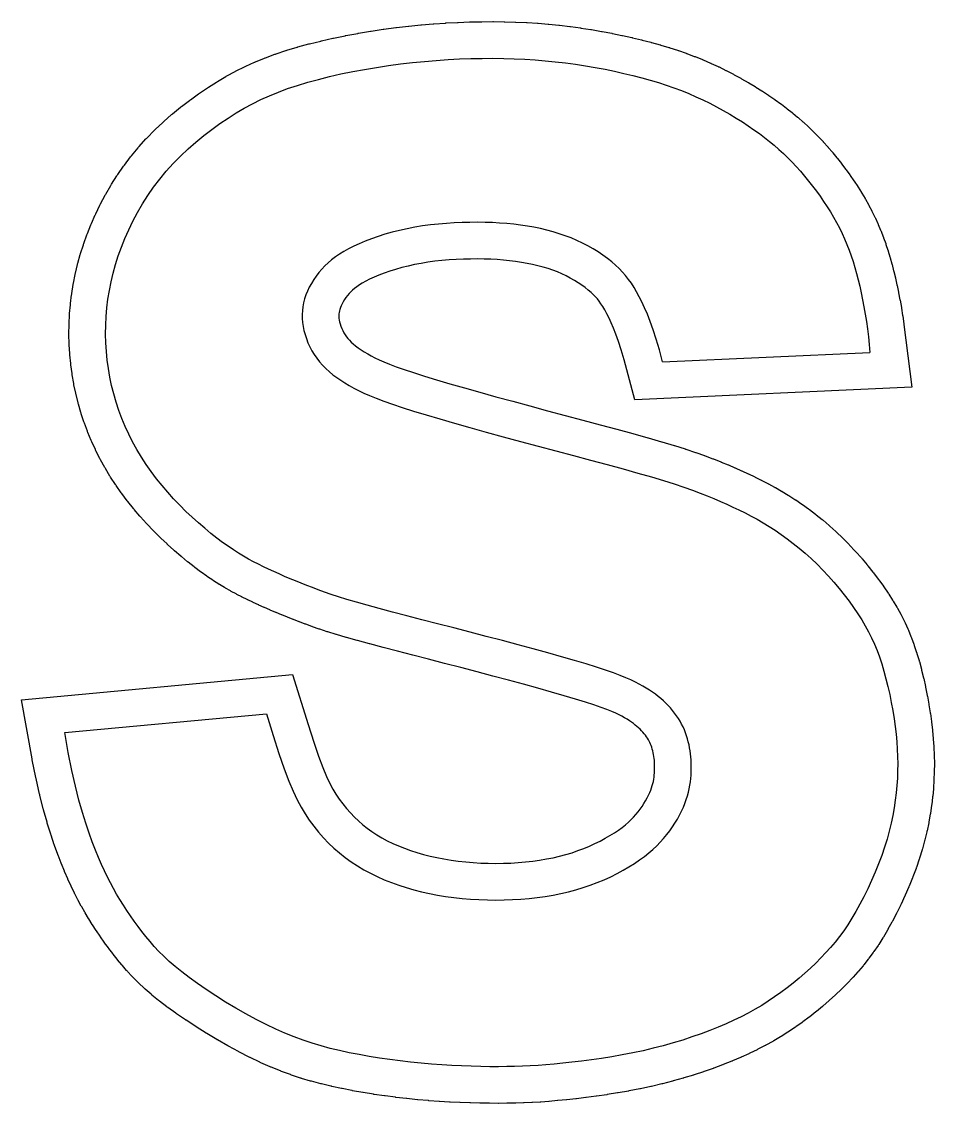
# Model space of a CAD drawing. Header units: inches. Extents: x -82 to 6902, y -1676 to 228.
# Drawn here: x 64.12 to 68.79, y -477.61 to -472.07 of the extents above; entities that cross this region are included whole.
import ezdxf

# ---------------------------------------------------------------- set-up
doc = ezdxf.new("R2010")
doc.units = ezdxf.units.IN
doc.header["$LTSCALE"] = 0.5
doc.header["$MEASUREMENT"] = 0
doc.layers.add('GOLD graphic', color=42, linetype='Continuous')

msp = doc.modelspace()

# ---------------------------------------------------------------- linework, layer by layer
at = {"layer": 'GOLD graphic'}
for p, q in [((67.40025, -473.81387), (68.46062, -473.76545)), ((64.34351, -475.70936), (65.37455, -475.61383))]:
    msp.add_line(p, q, dxfattribs=at)
msp.add_lwpolyline([(64.12327, -475.54146), (65.50879, -475.41308), (65.5876, -475.66825), (65.61664, -475.75803), (65.64172, -475.8308), (65.66341, -475.8887), (65.68228, -475.93404), (65.69898, -475.96953), (65.71455, -475.99854), (65.73044, -476.02473), (65.74751, -476.05021), (65.76552, -476.07471), (65.78432, -476.09808), (65.80393, -476.12034), (65.82435, -476.14153), (65.8456, -476.16168), (65.8677, -476.1808), (65.89068, -476.19893), (65.91463, -476.21614), (65.93961, -476.23248), (65.96566, -476.24798), (65.99278, -476.26264), (66.02096, -476.27645), (66.0502, -476.28942), (66.08049, -476.30155), (66.11181, -476.31282), (66.14413, -476.32324), (66.1774, -476.33279), (66.21156, -476.34145), (66.24656, -476.34922), (66.28233, -476.35609), (66.31881, -476.36206), (66.35593, -476.36712), (66.39363, -476.37127), (66.43181, -476.37451), (66.47032, -476.37683), (66.50901, -476.37822), (66.54772, -476.37869), (66.5863, -476.37822), (66.62459, -476.37683), (66.66244, -476.37452), (66.69968, -476.3713), (66.73619, -476.36719), (66.77189, -476.36218), (66.80676, -476.35629), (66.84077, -476.34951), (66.87389, -476.34186), (66.90611, -476.33333), (66.9374, -476.32394), (66.96779, -476.31368), (66.99742, -476.3025), (67.02633, -476.29046), (67.05436, -476.27767), (67.08133, -476.26428), (67.10702, -476.25045), (67.13125, -476.23635), (67.15381, -476.22219), (67.17449, -476.20816), (67.19319, -476.19442), (67.21008, -476.18097), (67.22537, -476.16774), (67.23929, -476.15464), (67.25205, -476.14158), (67.26388, -476.12841), (67.27499, -476.11498), (67.28553, -476.10117), (67.29554, -476.08699), (67.30491, -476.07265), (67.31355, -476.0583), (67.32143, -476.04409), (67.32847, -476.03017), (67.33466, -476.01673), (67.33994, -476.00395), (67.34431, -475.99198), (67.34789, -475.9807), (67.35083, -475.96979), (67.35326, -475.95907), (67.35523, -475.94839), (67.3568, -475.93765), (67.35801, -475.92671), (67.35891, -475.91545), (67.35952, -475.90389), (67.35986, -475.89242), (67.3599, -475.88146), (67.35967, -475.87102), (67.35917, -475.86097), (67.3584, -475.8512), (67.35735, -475.84158), (67.35601, -475.83198), (67.35436, -475.8223), (67.35241, -475.81262), (67.35018, -475.80311), (67.34768, -475.79386), (67.34493, -475.78493), (67.34195, -475.77636), (67.33874, -475.7682), (67.33533, -475.76047), (67.3317, -475.75315), (67.32773, -475.74595), (67.32326, -475.73862), (67.31824, -475.73113), (67.31269, -475.72353), (67.30662, -475.71586), (67.30005, -475.70817), (67.293, -475.70049), (67.28551, -475.69288), (67.27767, -475.68545), (67.26948, -475.67819), (67.26081, -475.67102), (67.25152, -475.66385), (67.24149, -475.6566), (67.23056, -475.64921), (67.21863, -475.64164), (67.20572, -475.63393), (67.19221, -475.62635), (67.17772, -475.61882), (67.161, -475.61084), (67.14076, -475.602), (67.11593, -475.59205), (67.08562, -475.58082), (67.04905, -475.56817), (67.00549, -475.55399), (66.95443, -475.53818), (66.89643, -475.52091), (66.83243, -475.50242), (66.7633, -475.48294), (66.68985, -475.46266), (66.61289, -475.44178), (66.5332, -475.42049), (66.45154, -475.39896), (66.36867, -475.37737), (66.28546, -475.35586), (66.20321, -475.33467), (66.12282, -475.31395, -0.0003139), (66.12259, -475.3139), (66.04532, -475.29388, -0.0006407), (66.04486, -475.29376), (65.97174, -475.27461, -0.0010557), (65.97097, -475.27441), (65.90306, -475.25632, -0.0016271), (65.90189, -475.25601), (65.84024, -475.23916, -0.0023609), (65.83854, -475.23868), (65.78389, -475.22319, -0.0028733), (65.78182, -475.22259), (65.73359, -475.20832, -0.0032912), (65.73123, -475.2076), (65.68851, -475.19435, -0.0036532), (65.6859, -475.19351), (65.64777, -475.18107, -0.0038725), (65.64502, -475.18015), (65.61058, -475.16831, -0.0038422), (65.60787, -475.16736), (65.57621, -475.15593, -0.0034674), (65.57377, -475.15503), (65.54399, -475.14382, -0.0027144), (65.54209, -475.14309), (65.51328, -475.13187, -0.0018737), (65.51197, -475.13136), (65.48337, -475.11999, -0.0017963), (65.48212, -475.11948), (65.45365, -475.10792, -0.0019439), (65.4523, -475.10737), (65.42402, -475.09562, -0.0021057), (65.42257, -475.09501), (65.39455, -475.0831, -0.0022841), (65.39298, -475.08242), (65.36529, -475.07036, -0.0024817), (65.36359, -475.0696), (65.3363, -475.05738, -0.0027017), (65.33446, -475.05655), (65.30764, -475.04419, -0.002948), (65.30564, -475.04325), (65.27936, -475.03076, -0.0033495), (65.27709, -475.02967), (65.25137, -475.01701, -0.0042334), (65.24853, -475.01559), (65.22316, -475.00258, -0.0051183), (65.21977, -475.00079), (65.19452, -474.98718, -0.0058121), (65.19071, -474.98507), (65.16535, -474.97062, -0.0062743), (65.16129, -474.96824), (65.13556, -474.95273, -0.0064925), (65.13142, -474.95016), (65.10509, -474.93332, -0.0064817), (65.10103, -474.93065), (65.07385, -474.91227, -0.0062777), (65.06998, -474.90958), (65.04171, -474.88941, -0.0059419), (65.03812, -474.88678), (65.0086, -474.86464, -0.0056661), (65.00523, -474.86205), (64.97466, -474.83802, -0.005549), (64.97142, -474.83541), (64.94007, -474.80962, -0.0055602), (64.93688, -474.80693), (64.90503, -474.77952, -0.0056804), (64.90183, -474.77671), (64.86975, -474.74781, -0.0059005), (64.8665, -474.7448), (64.83448, -474.71455, -0.0062182), (64.83113, -474.71131), (64.79944, -474.67984, -0.0066367), (64.79595, -474.67629), (64.76486, -474.64374, -0.0070912), (64.76125, -474.63984), (64.73101, -474.60633, -0.0073364), (64.72739, -474.60219), (64.69812, -474.56777, -0.0075437), (64.69452, -474.56341), (64.66631, -474.52813, -0.0077814), (64.66274, -474.52351), (64.63567, -474.48742, -0.0080498), (64.63213, -474.48253), (64.6063, -474.44566, -0.0083489), (64.60279, -474.44047), (64.57827, -474.40287, -0.0086788), (64.57481, -474.39735), (64.55169, -474.35906, -0.0090391), (64.5483, -474.35319), (64.52667, -474.31425, -0.0093651), (64.52337, -474.30804), (64.50331, -474.26849, -0.0094468), (64.50022, -474.26211), (64.48174, -474.22198, -0.009453), (64.47889, -474.21548), (64.46198, -474.17479, -0.0094455), (64.45938, -474.1682), (64.44405, -474.12696, -0.0094247), (64.44171, -474.12029), (64.42795, -474.07854, -0.0093907), (64.42587, -474.07181), (64.41368, -474.02957, -0.0093443), (64.41187, -474.0228), (64.40126, -473.98009, -0.0092858), (64.39971, -473.9733), (64.39067, -473.93014, -0.009216), (64.38938, -473.92336), (64.38193, -473.87978, -0.009146), (64.3809, -473.873), (64.37502, -473.82907, -0.0090928), (64.37424, -473.8223), (64.36996, -473.77808, -0.0090579), (64.36943, -473.77131), (64.36675, -473.72687, -0.0090413), (64.36647, -473.72009), (64.36539, -473.6755, -0.0090427), (64.36535, -473.66872), (64.36589, -473.62405, -0.0090618), (64.36609, -473.61726), (64.36826, -473.57257, -0.0090983), (64.36871, -473.56576), (64.3725, -473.52113, -0.0091624), (64.37321, -473.51429), (64.37864, -473.46976, -0.0092629), (64.3796, -473.46289), (64.3867, -473.41845, -0.0093332), (64.38794, -473.41156), (64.39673, -473.3672, -0.0093582), (64.39823, -473.36034), (64.40875, -473.31603, -0.0093376), (64.4105, -473.30924), (64.42278, -473.26495, -0.0092727), (64.42476, -473.25828), (64.43884, -473.21398, -0.0091655), (64.44104, -473.20747), (64.45693, -473.16314, -0.0090189), (64.45933, -473.15681), (64.47708, -473.11243, -0.0088954), (64.47966, -473.10628), (64.49929, -473.06184, -0.0090052), (64.50213, -473.05571), (64.52366, -473.01136, -0.0092147), (64.52679, -473.0052), (64.55025, -472.9611, -0.009466), (64.5537, -472.95489), (64.57911, -472.9112, -0.0097555), (64.58291, -472.90495), (64.61028, -472.86183, -0.0100798), (64.61446, -472.85553), (64.64383, -472.81316, -0.0104349), (64.64842, -472.80682), (64.6798, -472.76534, -0.0108165), (64.68483, -472.75898), (64.71825, -472.71857, -0.0109937), (64.72365, -472.71234), (64.75907, -472.67315, -0.0103331), (64.76438, -472.66751), (64.80157, -472.62964, -0.0095724), (64.8067, -472.62462), (64.84535, -472.58816, -0.0089338), (64.85031, -472.58365), (64.89013, -472.54868, -0.0084082), (64.89494, -472.5446), (64.93565, -472.51123, -0.0079892), (64.94034, -472.5075), (64.98163, -472.4758, -0.0076729), (64.98624, -472.47236), (65.02782, -472.44242, -0.007459), (65.03241, -472.43922), (65.07397, -472.41112, -0.0074915), (65.07867, -472.40805), (65.12005, -472.38185, -0.0080934), (65.12523, -472.37869), (65.16668, -472.35429, -0.0086699), (65.17234, -472.35109), (65.21425, -472.32834, -0.0090222), (65.22025, -472.32522), (65.26299, -472.30398, -0.0091245), (65.26917, -472.30105), (65.31312, -472.28117, -0.0089753), (65.31931, -472.27851), (65.36485, -472.25985, -0.0085975), (65.37086, -472.25751), (65.41837, -472.23992, -0.0080327), (65.42405, -472.23792), (65.47392, -472.22127, -0.0073043), (65.47914, -472.21961), (65.5316, -472.20378, -0.0064884), (65.53628, -472.20243), (65.59112, -472.18742, -0.0058239), (65.59535, -472.18632), (65.6522, -472.17217, -0.0053139), (65.65608, -472.17125), (65.71459, -472.158, -0.0049271), (65.7182, -472.15722), (65.77802, -472.14492, -0.0046419), (65.78144, -472.14425), (65.8422, -472.13292, -0.0044436), (65.84549, -472.13234), (65.90684, -472.12202, -0.0043229), (65.91004, -472.12151), (65.97163, -472.11225, -0.0042545), (65.97479, -472.1118), (66.0363, -472.10362, -0.004157), (66.0394, -472.10324), (66.10065, -472.09612, -0.0040631), (66.10368, -472.09579), (66.16456, -472.08973, -0.00399), (66.16754, -472.08945), (66.22791, -472.08441, -0.0039379), (66.23086, -472.08418), (66.29059, -472.08014, -0.0039073), (66.29352, -472.07996), (66.35249, -472.07689, -0.0038991), (66.35541, -472.07676), (66.41348, -472.07464, -0.0039147), (66.41642, -472.07456), (66.47347, -472.07337, -0.003974), (66.47645, -472.07334), (66.53239, -472.07306, -0.0041135), (66.53548, -472.07307), (66.5904, -472.07371, -0.0042509), (66.59359, -472.07377), (66.64761, -472.07532, -0.0043617), (66.65088, -472.07544), (66.70414, -472.07789, -0.0044425), (66.70747, -472.07808), (66.7601, -472.08144, -0.0044904), (66.76345, -472.08168), (66.81557, -472.08596, -0.0045033), (66.81893, -472.08626), (66.87067, -472.09144, -0.0044801), (66.87401, -472.09181), (66.9255, -472.09789, -0.0044077), (66.92878, -472.09831), (66.98009, -472.1053, -0.0042803), (66.98327, -472.10576), (67.03426, -472.11359, -0.0041821), (67.03736, -472.11409), (67.08784, -472.12272, -0.00413), (67.09089, -472.12326), (67.14065, -472.13261, -0.0041246), (67.14369, -472.13321), (67.19255, -472.14322, -0.0041685), (67.1956, -472.14388), (67.24335, -472.1545, -0.0042663), (67.24647, -472.15522), (67.29292, -472.16639, -0.0044255), (67.29614, -472.16719), (67.34109, -472.17884, -0.0046695), (67.34447, -472.17975), (67.38778, -472.19185, -0.0050048), (67.39138, -472.19289), (67.43315, -472.20546, -0.0053286), (67.43697, -472.20666), (67.47736, -472.21976, -0.00561), (67.48135, -472.2211), (67.52052, -472.23478, -0.0058363), (67.52463, -472.23628), (67.56274, -472.2506, -0.0059961), (67.56693, -472.25223), (67.60414, -472.26724, -0.0060802), (67.60835, -472.269), (67.64482, -472.28475, -0.0060824), (67.64898, -472.28661), (67.68487, -472.30315, -0.0059656), (67.68891, -472.30508), (67.72432, -472.32244, -0.0056833), (67.72812, -472.32436), (67.76299, -472.34245, -0.0054191), (67.76658, -472.34436), (67.80078, -472.36306, -0.0052128), (67.80419, -472.36497), (67.8376, -472.38416, -0.0050624), (67.84087, -472.38608), (67.87338, -472.40563, -0.0049683), (67.87655, -472.40758), (67.90802, -472.42737, -0.0049328), (67.91113, -472.42937), (67.94145, -472.44928, -0.0049609), (67.94454, -472.45135), (67.97359, -472.47126, -0.0051133), (67.97673, -472.47346), (68.00443, -472.49329, -0.0055051), (68.00776, -472.49573), (68.03421, -472.51556, -0.0058964), (68.03771, -472.51825), (68.06305, -472.5382, -0.0062057), (68.06667, -472.54113), (68.09105, -472.56132, -0.0064129), (68.09472, -472.56444), (68.11828, -472.58499, -0.0065029), (68.12191, -472.58825), (68.14479, -472.60929, -0.0064678), (68.14832, -472.61262), (68.17068, -472.63426, -0.0063079), (68.17403, -472.6376), (68.196, -472.65997, -0.0060381), (68.19914, -472.66324), (68.22083, -472.68642, -0.0057524), (68.22374, -472.68961), (68.24513, -472.71355, -0.0055243), (68.24785, -472.71667), (68.26888, -472.74128, -0.0053516), (68.27145, -472.74436), (68.29205, -472.76955, -0.0052301), (68.2945, -472.77261), (68.31462, -472.79828, -0.0051572), (68.31697, -472.80135), (68.33654, -472.82741, -0.0051318), (68.33882, -472.83051), (68.35779, -472.85688, -0.0051537), (68.36001, -472.86004), (68.37831, -472.88662, -0.0052618), (68.38051, -472.88989), (68.39809, -472.91661, -0.005548), (68.40034, -472.92011), (68.41717, -472.94698, -0.0058684), (68.41946, -472.95074), (68.43554, -472.97779, -0.0061794), (68.43786, -472.98181), (68.45316, -473.00907, -0.0064778), (68.45549, -473.01334), (68.47, -473.04085, -0.0067601), (68.47231, -473.04536), (68.48602, -473.07314, -0.0070225), (68.48829, -473.0779), (68.50118, -473.10598, -0.0072616), (68.50338, -473.11096), (68.51544, -473.13938, -0.007383), (68.51753, -473.14451), (68.52876, -473.1733, -0.0070876), (68.53062, -473.17827), (68.54108, -473.20752, -0.0066223), (68.54269, -473.21222), (68.55246, -473.24201, -0.0060905), (68.55383, -473.24636), (68.563, -473.27679, -0.0055097), (68.56415, -473.28076), (68.57279, -473.31191, -0.0048978), (68.57374, -473.31546), (68.58194, -473.34743, -0.0042717), (68.58271, -473.35054), (68.59054, -473.38343, -0.0036464), (68.59116, -473.38609), (68.59871, -473.41997, -0.003199), (68.59922, -473.42232), (68.60654, -473.45727, -0.0034179), (68.60705, -473.45978), (68.61408, -473.49575, -0.0037956), (68.6146, -473.49855), (68.62124, -473.53549, -0.0041699), (68.62176, -473.53857), (68.62791, -473.5764, -0.0045448), (68.62843, -473.57977), (68.63399, -473.61844, -0.004923), (68.63448, -473.62209), (68.67425, -473.94339), (67.25775, -474.00807), (67.2032, -473.80225), (67.18865, -473.75226), (67.17487, -473.70926), (67.16185, -473.67246), (67.14953, -473.64094), (67.13781, -473.61372), (67.12648, -473.58968), (67.11534, -473.56782), (67.10458, -473.54808), (67.09451, -473.53094), (67.08505, -473.51617), (67.07595, -473.50328), (67.06686, -473.49165), (67.05731, -473.48065), (67.04675, -473.46967), (67.03462, -473.45824), (67.02062, -473.44617), (67.00488, -473.43369), (66.98763, -473.42109), (66.96905, -473.40858), (66.94936, -473.39636), (66.92873, -473.3846), (66.90738, -473.37347), (66.88544, -473.36309), (66.86283, -473.35347), (66.83934, -473.34451), (66.81492, -473.33619), (66.78956, -473.32853), (66.76327, -473.3215), (66.73606, -473.31513), (66.70793, -473.30939), (66.67893, -473.3043), (66.64912, -473.29985), (66.61855, -473.29605), (66.58721, -473.29292), (66.55508, -473.29045), (66.52214, -473.28864), (66.48837, -473.28751), (66.45375, -473.28704), (66.41829, -473.28724), (66.38216, -473.28812), (66.34564, -473.28971), (66.30899, -473.29204), (66.27243, -473.29515), (66.2362, -473.29907), (66.20053, -473.30381), (66.16565, -473.30939), (66.13176, -473.31582), (66.09875, -473.32315), (66.06655, -473.33134), (66.03532, -473.34029), (66.00529, -473.34985), (65.97673, -473.35988), (65.94987, -473.37023), (65.925, -473.3807), (65.90242, -473.39108), (65.88243, -473.40114), (65.86503, -473.41079), (65.84996, -473.42003), (65.83692, -473.42892), (65.82554, -473.43757), (65.81542, -473.44617), (65.80615, -473.45496), (65.79737, -473.46423), (65.78896, -473.47411), (65.78105, -473.48444), (65.77377, -473.49503), (65.76724, -473.5057), (65.76153, -473.51624), (65.75671, -473.52644), (65.75282, -473.53607), (65.74986, -473.54492), (65.74773, -473.55299), (65.74627, -473.56051), (65.74538, -473.56777), (65.74498, -473.57503), (65.74509, -473.58256), (65.74574, -473.59062), (65.74702, -473.59943), (65.74905, -473.60914), (65.75189, -473.61965), (65.75553, -473.63065), (65.75995, -473.64188), (65.76508, -473.65308), (65.77087, -473.66405), (65.77722, -473.67459), (65.78403, -473.68453), (65.79126, -473.69381), (65.7992, -473.7028), (65.80831, -473.71196), (65.81876, -473.72139), (65.83065, -473.7311), (65.844, -473.74106), (65.85883, -473.75126), (65.87512, -473.76166), (65.89266, -473.77216), (65.91086, -473.78242), (65.92996, -473.79243), (65.95112, -473.80265), (65.9756, -473.8135), (66.00453, -473.82531), (66.03888, -473.8383), (66.0795, -473.85263), (66.12717, -473.86849), (66.18246, -473.886), (66.24483, -473.905), (66.31342, -473.92527), (66.38741, -473.94661), (66.46605, -473.96883), (66.54857, -473.99176), (66.63424, -474.01522), (66.72236, -474.03905), (66.81219, -474.06311), (66.90273, -474.08721), (66.99267, -474.11112), (67.08096, -474.13468, -0.0005471), (67.08135, -474.13478), (67.16646, -474.15769, -0.0009307), (67.16713, -474.15787), (67.24804, -474.17997, -0.0014187), (67.24907, -474.18026), (67.32462, -474.20136, -0.002087), (67.32612, -474.20178), (67.39515, -474.22168, -0.0029319), (67.39726, -474.2223), (67.45893, -474.24087, -0.0034935), (67.46143, -474.24164), (67.51631, -474.259, -0.003933), (67.51911, -474.25991), (67.56807, -474.27625, -0.0043087), (67.57113, -474.2773), (67.61507, -474.29281, -0.0045393), (67.61827, -474.29398), (67.65809, -474.30885, -0.0045261), (67.66125, -474.31007), (67.69783, -474.32449, -0.0041763), (67.70074, -474.32566), (67.73497, -474.33983, -0.0034419), (67.73735, -474.34083), (67.77013, -474.35492, -0.0026771), (67.77197, -474.35573), (67.80405, -474.36993, -0.0030154), (67.80611, -474.37086), (67.83773, -474.38531, -0.0036411), (67.8402, -474.38647), (67.87144, -474.4013, -0.0042307), (67.8743, -474.40269), (67.90525, -474.41804, -0.0047678), (67.90844, -474.41966), (67.93921, -474.43565, -0.0052375), (67.94267, -474.4375), (67.97334, -474.45427, -0.0056277), (67.97702, -474.45634), (68.00769, -474.47401, -0.0059298), (68.01151, -474.47628), (68.04227, -474.49499, -0.0061393), (68.04617, -474.49743), (68.07708, -474.51729, -0.0062964), (68.08102, -474.5199), (68.11203, -474.54094, -0.0064598), (68.11601, -474.54372), (68.14703, -474.56597, -0.0066343), (68.15104, -474.56892), (68.182, -474.5924, -0.0068185), (68.18603, -474.59554), (68.21685, -474.62026, -0.0070113), (68.22091, -474.62361), (68.2515, -474.64958, -0.0072111), (68.25557, -474.65314), (68.28585, -474.6804, -0.0074164), (68.28993, -474.68418), (68.31981, -474.71273, -0.0074872), (68.32381, -474.71667), (68.35321, -474.74649, -0.0070691), (68.35688, -474.75031), (68.38564, -474.78119, -0.0066538), (68.389, -474.78488), (68.41697, -474.81655, -0.0063725), (68.42008, -474.82018), (68.4471, -474.85238, -0.0062165), (68.45005, -474.85599), (68.47595, -474.88848, -0.0061847), (68.4788, -474.89214), (68.50343, -474.92465, -0.0062843), (68.50623, -474.92845), (68.52942, -474.96072, -0.0065322), (68.53223, -474.96473), (68.55383, -474.99651, -0.0070319), (68.55674, -475.00091), (68.57664, -475.03204, -0.0079031), (68.57975, -475.03708), (68.59805, -475.06779, -0.0086989), (68.60129, -475.07345), (68.61812, -475.10408, -0.009251), (68.62135, -475.11022), (68.63687, -475.14111, -0.0095006), (68.63995, -475.14754), (68.6543, -475.17903, -0.0094227), (68.65711, -475.18552), (68.67043, -475.21796, -0.0090315), (68.67289, -475.22427), (68.68534, -475.25798, -0.0083769), (68.68742, -475.26391), (68.69914, -475.29925, -0.0075134), (68.70083, -475.30463), (68.71193, -475.3418, -0.0066119), (68.71329, -475.34657), (68.72375, -475.38533, -0.0059314), (68.72486, -475.38964), (68.73464, -475.42961, -0.0054539), (68.73557, -475.43359), (68.74461, -475.47438, -0.0051404), (68.74541, -475.47815), (68.75367, -475.5194, -0.004968), (68.75436, -475.52306), (68.76178, -475.56437, -0.004927), (68.7624, -475.56802), (68.76894, -475.60903, -0.0050188), (68.76949, -475.61275), (68.77509, -475.65308, -0.0052785), (68.77559, -475.65701), (68.78021, -475.69637, -0.0057069), (68.78066, -475.70063), (68.78429, -475.73912, -0.006114), (68.78467, -475.74369), (68.7873, -475.7815, -0.0064472), (68.78758, -475.78633), (68.78921, -475.82364, -0.0066891), (68.78936, -475.82865), (68.78999, -475.86566, -0.0068264), (68.79001, -475.87077), (68.78963, -475.90765, -0.0068514), (68.78951, -475.91279), (68.78811, -475.94973, -0.0067628), (68.78785, -475.9548), (68.78544, -475.99199, -0.0066665), (68.78505, -475.99697), (68.7816, -476.03458, -0.0068905), (68.78106, -476.03972), (68.77651, -476.0778, -0.0071618), (68.77579, -476.08313), (68.77005, -476.12173, -0.0073807), (68.76916, -476.12719), (68.76215, -476.16635, -0.0075463), (68.76107, -476.17191), (68.7527, -476.21166, -0.0076586), (68.75144, -476.21726), (68.74164, -476.25766, -0.007719), (68.74019, -476.26326), (68.72887, -476.30433, -0.0077296), (68.72724, -476.3099), (68.71433, -476.35168, -0.0075685), (68.71257, -476.35708), (68.69802, -476.39955, -0.0069772), (68.69626, -476.40448), (68.68023, -476.44732, -0.0064682), (68.67848, -476.45184), (68.66118, -476.49466, -0.0061472), (68.6594, -476.49892), (68.64104, -476.54135, -0.0059943), (68.63921, -476.54545), (68.61999, -476.58709, -0.0060045), (68.61805, -476.59116), (68.59818, -476.63163, -0.006187), (68.59609, -476.63577), (68.57577, -476.67469, -0.0065684), (68.57343, -476.67902), (68.55287, -476.716, -0.0071615), (68.5502, -476.72066), (68.52954, -476.75542, -0.0077431), (68.5265, -476.76037), (68.50566, -476.79309, -0.0081694), (68.50229, -476.7982), (68.48111, -476.82917, -0.0084068), (68.47747, -476.83432), (68.4558, -476.86382, -0.0084184), (68.45198, -476.86884), (68.42968, -476.89717, -0.0081866), (68.42581, -476.90193), (68.40272, -476.92935, -0.0077171), (68.39892, -476.93372), (68.37489, -476.96054, -0.0070395), (68.37131, -476.96442), (68.34619, -476.99092, -0.0063218), (68.34289, -476.99432), (68.31656, -477.02071, -0.0060421), (68.31333, -477.02388), (68.28586, -477.05011, -0.0059475), (68.2826, -477.05316), (68.2541, -477.07912, -0.0059211), (68.25078, -477.08207), (68.22133, -477.10764, -0.0059585), (68.21792, -477.11053), (68.18764, -477.13559, -0.0060578), (68.1841, -477.13844), (68.15308, -477.16287, -0.0062188), (68.14938, -477.16571), (68.11772, -477.18939, -0.0064433), (68.11381, -477.19224), (68.08161, -477.21505, -0.0067206), (68.07745, -477.21791), (68.04477, -477.23977, -0.0069404), (68.0404, -477.24261), (68.00709, -477.26357, -0.0070397), (68.00258, -477.26632), (67.96847, -477.28647, -0.0070202), (67.9639, -477.28908), (67.9288, -477.30851, -0.0068867), (67.92425, -477.31095), (67.88798, -477.32974, -0.0066502), (67.88352, -477.33197), (67.8459, -477.3502, -0.0063269), (67.8416, -477.35222), (67.80245, -477.36999, -0.0059354), (67.79837, -477.37178), (67.7575, -477.38917, -0.0055416), (67.75366, -477.39076), (67.71094, -477.40783, -0.0053376), (67.70721, -477.40927), (67.66273, -477.42595, -0.0052374), (67.65904, -477.42729), (67.61293, -477.44349, -0.0051916), (67.60925, -477.44474), (67.56165, -477.46036, -0.0051937), (67.55794, -477.46153), (67.50899, -477.47648, -0.0052389), (67.50522, -477.47758), (67.45506, -477.49175, -0.0053242), (67.45121, -477.4928), (67.39997, -477.5061, -0.0054478), (67.396, -477.50709), (67.34383, -477.51943, -0.0054584), (67.33983, -477.52033), (67.2869, -477.53163, -0.0049402), (67.28327, -477.53237), (67.22996, -477.54266, -0.0043805), (67.22672, -477.54325), (67.17346, -477.55257, -0.0039122), (67.17057, -477.55305), (67.11779, -477.56143, -0.0035179), (67.11518, -477.56183), (67.0633, -477.56932, -0.0031843), (67.06093, -477.56964), (67.01038, -477.57629, -0.0029016), (67.00822, -477.57656), (66.95943, -477.5824, -0.0026622), (66.95745, -477.58262), (66.91084, -477.58769, -0.0025623), (66.90893, -477.58789), (66.86477, -477.59224, -0.0028725), (66.86262, -477.59244), (66.82048, -477.5961, -0.0032248), (66.81807, -477.5963), (66.77736, -477.59931, -0.0034722), (66.77476, -477.59948), (66.7349, -477.60187, -0.0035798), (66.73222, -477.60201), (66.69261, -477.60382, -0.0035298), (66.68996, -477.60392), (66.65002, -477.60518, -0.0033267), (66.64753, -477.60524), (66.60666, -477.60598, -0.0029967), (66.60441, -477.60601), (66.56204, -477.60627, -0.0026577), (66.56005, -477.60627), (66.51571, -477.60607, -0.0026082), (66.51375, -477.60605), (66.46753, -477.60536, -0.0026639), (66.46553, -477.60532), (66.41764, -477.6041, -0.0027482), (66.41558, -477.60403), (66.36624, -477.60223, -0.0028597), (66.3641, -477.60214), (66.31352, -477.59971, -0.0029979), (66.31128, -477.59959), (66.25969, -477.59649, -0.0031637), (66.25732, -477.59633), (66.20494, -477.59252, -0.0033586), (66.20243, -477.59232), (66.14946, -477.58775, -0.0035454), (66.14681, -477.5875), (66.09348, -477.58214, -0.0036108), (66.09078, -477.58185), (66.03733, -477.57569, -0.0036816), (66.03459, -477.57535), (65.98124, -477.56841, -0.0037997), (65.97841, -477.56802), (65.92541, -477.5603, -0.0039683), (65.92247, -477.55985), (65.87005, -477.55136, -0.004193), (65.86695, -477.55083), (65.81536, -477.54159, -0.0044816), (65.81205, -477.54097), (65.76152, -477.53098, -0.0048455), (65.75796, -477.53024), (65.70872, -477.51951, -0.0053785), (65.70479, -477.51861), (65.65697, -477.5071, -0.0062462), (65.65243, -477.50595), (65.60572, -477.49347, -0.0070584), (65.60062, -477.49203), (65.55459, -477.47833, -0.0076645), (65.5491, -477.4766), (65.50332, -477.46143, -0.0080219), (65.49764, -477.45945), (65.45166, -477.44256, -0.0081146), (65.44599, -477.44037), (65.3994, -477.42152, -0.0079555), (65.39391, -477.41919), (65.34628, -477.39813, -0.007582), (65.34112, -477.39576), (65.29202, -477.37224, -0.0069507), (65.28735, -477.36993), (65.23656, -477.34384, -0.0060367), (65.23256, -477.34172), (65.18066, -477.31346, -0.0053722), (65.17714, -477.3115), (65.12492, -477.28159, -0.004991), (65.12169, -477.2797), (65.06993, -477.24867, -0.0048469), (65.06683, -477.24677), (65.01633, -477.21515, -0.0049313), (65.01321, -477.21315), (64.96476, -477.18146, -0.0052731), (64.96147, -477.17926), (64.91585, -477.14803, -0.0059514), (64.91219, -477.14547), (64.87019, -477.11522, -0.0069902), (64.86598, -477.1121), (64.82817, -477.08324, -0.0078547), (64.82355, -477.07959), (64.78966, -477.05199, -0.0085058), (64.78478, -477.04788), (64.7543, -477.02128, -0.0089342), (64.74933, -477.01678), (64.72175, -476.99093, -0.009027), (64.7169, -476.98621), (64.69174, -476.96085, -0.0086872), (64.68723, -476.95615), (64.66398, -476.93103, -0.0078647), (64.66004, -476.92664), (64.63821, -476.9015, -0.006581), (64.63502, -476.89773), (64.61409, -476.87232, -0.0052148), (64.61163, -476.86927), (64.59121, -476.84339, -0.0048191), (64.58899, -476.84053), (64.569, -476.81417, -0.0047137), (64.56689, -476.81133), (64.54736, -476.78454, -0.0046301), (64.54534, -476.78172), (64.5263, -476.75456, -0.0045677), (64.52436, -476.75174), (64.50584, -476.72426, -0.0045261), (64.50397, -476.72143), (64.48599, -476.69369, -0.0045051), (64.48418, -476.69083), (64.46676, -476.66288, -0.004505), (64.465, -476.65999), (64.44818, -476.63188, -0.0046497), (64.44642, -476.62887), (64.4302, -476.60056, -0.0052206), (64.42829, -476.59714), (64.41253, -476.56828, -0.0056925), (64.41053, -476.56451), (64.39511, -476.53465, -0.0059039), (64.39313, -476.53069), (64.37789, -476.4994, -0.0058644), (64.37601, -476.49542), (64.3608, -476.46225, -0.0056136), (64.35909, -476.4584), (64.34378, -476.4229, -0.0052081), (64.34227, -476.4193), (64.3267, -476.38104, -0.0047077), (64.3254, -476.37775), (64.30943, -476.33628, -0.0045513), (64.30824, -476.33309), (64.29176, -476.28785, -0.0056526), (64.29035, -476.28385), (64.2734, -476.23383, -0.0065059), (64.27189, -476.22919), (64.25454, -476.17324, -0.0068108), (64.25309, -476.16834), (64.23542, -476.10534, -0.0067243), (64.23412, -476.10046), (64.2162, -476.02926, -0.0063912), (64.21509, -476.0246), (64.19699, -475.94407, -0.0059245), (64.19607, -475.93972), (64.17787, -475.84872, -0.0054033), (64.17712, -475.84474), (64.12327, -475.54146)], format="xyb", dxfattribs=at)
for points in [[(65.37455, -475.61383), (65.40882, -475.72478), (65.43879, -475.81744), (65.46526, -475.89424), (65.48901, -475.95762), (65.51081, -476.01002), (65.53144, -476.05385), (65.55168, -476.09157), (65.57232, -476.12559), (65.59401, -476.15795), (65.61686, -476.18905), (65.64086, -476.21888), (65.66601, -476.24743), (65.69229, -476.2747), (65.7197, -476.30068), (65.74822, -476.32536), (65.77784, -476.34874), (65.80855, -476.37081), (65.84032, -476.39159), (65.87312, -476.4111), (65.90691, -476.42936), (65.94165, -476.44639), (65.97732, -476.46221), (66.01387, -476.47685), (66.05128, -476.49031), (66.0895, -476.50263), (66.12849, -476.51382), (66.16819, -476.52388), (66.20855, -476.53284), (66.24951, -476.54071), (66.29101, -476.5475), (66.33301, -476.55322), (66.37544, -476.5579), (66.41824, -476.56153), (66.46131, -476.56412), (66.50451, -476.56568), (66.54772, -476.5662), (66.59083, -476.56568), (66.6337, -476.56412), (66.67622, -476.56153), (66.71826, -476.5579), (66.75971, -476.55322), (66.80054, -476.5475), (66.84071, -476.54071), (66.88021, -476.53284), (66.919, -476.52387), (66.95706, -476.5138), (66.99436, -476.50261), (67.03088, -476.49027), (67.06657, -476.47681), (67.10133, -476.46234), (67.13501, -476.44697), (67.16748, -476.43084), (67.19861, -476.41408), (67.22827, -476.39683), (67.25633, -476.37921), (67.28265, -476.36136), (67.30714, -476.34337), (67.32989, -476.32525), (67.35102, -476.30696), (67.37065, -476.28849), (67.38891, -476.26981), (67.40592, -476.25087), (67.4218, -476.23167), (67.43669, -476.21217), (67.45068, -476.19235), (67.46376, -476.17231), (67.47592, -476.15213), (67.48712, -476.13191), (67.49734, -476.11174), (67.50654, -476.09173), (67.51471, -476.07196), (67.52181, -476.05253), (67.52784, -476.03352), (67.53286, -476.01493), (67.53697, -475.99675), (67.54025, -475.97897), (67.54279, -475.96157), (67.54469, -475.94454), (67.54602, -475.92787), (67.54688, -475.91153), (67.54734, -475.89552), (67.54741, -475.87978), (67.54707, -475.86426), (67.5463, -475.8489), (67.54509, -475.83365), (67.54344, -475.81846), (67.54132, -475.80327), (67.53872, -475.78802), (67.53563, -475.77268), (67.53201, -475.75728), (67.52786, -475.74186), (67.52312, -475.72648), (67.51779, -475.71118), (67.51183, -475.69601), (67.50521, -475.68102), (67.49791, -475.66625), (67.48991, -475.65175), (67.48123, -475.63754), (67.47191, -475.62363), (67.46198, -475.61003), (67.45148, -475.59676), (67.44043, -475.58383), (67.42889, -475.57125), (67.41687, -475.55905), (67.40439, -475.54722), (67.39142, -475.53573), (67.37789, -475.52454), (67.36374, -475.5136), (67.3489, -475.50289), (67.33332, -475.49236), (67.31693, -475.48196), (67.29968, -475.47166), (67.28138, -475.46138), (67.26137, -475.45098), (67.23889, -475.44025), (67.21316, -475.42902), (67.1834, -475.4171), (67.14885, -475.40429), (67.10872, -475.39041), (67.06225, -475.37528), (67.00891, -475.35877), (66.94921, -475.34099), (66.88388, -475.32212), (66.81368, -475.30233), (66.73935, -475.28181), (66.66164, -475.26073), (66.5813, -475.23926), (66.49908, -475.21759), (66.41577, -475.19588), (66.33239, -475.17433), (66.24998, -475.1531), (66.16962, -475.13239), (66.09235, -475.11237), (66.01923, -475.09323), (65.95132, -475.07514), (65.88968, -475.05829), (65.83503, -475.0428), (65.7868, -475.02853), (65.74408, -475.01527), (65.70595, -475.00282), (65.67152, -474.99099), (65.63987, -474.97957), (65.61009, -474.96835), (65.58127, -474.95714), (65.55267, -474.94576), (65.5242, -474.9342), (65.49592, -474.92246), (65.46791, -474.91055), (65.44022, -474.89848), (65.41293, -474.88626), (65.38612, -474.8739), (65.35983, -474.86141), (65.33411, -474.84876), (65.30874, -474.83575), (65.2835, -474.82214), (65.25814, -474.80769), (65.23241, -474.79217), (65.20608, -474.77534), (65.17889, -474.75696), (65.15062, -474.73678), (65.12111, -474.71464), (65.09054, -474.69061), (65.05919, -474.66482), (65.02734, -474.63741), (64.99526, -474.60851), (64.96324, -474.57826), (64.93155, -474.54679), (64.90046, -474.51424), (64.87023, -474.48072), (64.84096, -474.44631), (64.81275, -474.41103), (64.78569, -474.37494), (64.75985, -474.33806), (64.73533, -474.30046), (64.71222, -474.26216), (64.69059, -474.22322), (64.67052, -474.18366), (64.65203, -474.14353), (64.63512, -474.10283), (64.61978, -474.0616), (64.60602, -474.01985), (64.59384, -473.9776), (64.58323, -473.93489), (64.5742, -473.89174), (64.56674, -473.84816), (64.56087, -473.80423), (64.55659, -473.76001), (64.55391, -473.71558), (64.55284, -473.67099), (64.55338, -473.62631), (64.55554, -473.58163), (64.55933, -473.53699), (64.56476, -473.49246), (64.57186, -473.44803), (64.58065, -473.40367), (64.59118, -473.35935), (64.60346, -473.31505), (64.61753, -473.27075), (64.63343, -473.22642), (64.65118, -473.18203), (64.6708, -473.1376), (64.69233, -473.09325), (64.71579, -473.04914), (64.7412, -473.00545), (64.76857, -472.96233), (64.79794, -472.91995), (64.82932, -472.87848), (64.86274, -472.83807), (64.89816, -472.79888), (64.93535, -472.76101), (64.97401, -472.72455), (65.01383, -472.68959), (65.05454, -472.65621), (65.09582, -472.62451), (65.1374, -472.59456), (65.17897, -472.56647), (65.22034, -472.54028), (65.26179, -472.51588), (65.3037, -472.49313), (65.34644, -472.47189), (65.39039, -472.45201), (65.43593, -472.43335), (65.48345, -472.41577), (65.53331, -472.39911), (65.58578, -472.38328), (65.64062, -472.36827), (65.69747, -472.35412), (65.75599, -472.34088), (65.81581, -472.32857), (65.87657, -472.31724), (65.93793, -472.30693), (65.99952, -472.29767), (66.06103, -472.28948), (66.12228, -472.28237), (66.18316, -472.2763), (66.24353, -472.27125), (66.30327, -472.26721), (66.36224, -472.26414), (66.42031, -472.26202), (66.47736, -472.26083), (66.53331, -472.26056), (66.58823, -472.2612), (66.64226, -472.26274), (66.69552, -472.2652), (66.74814, -472.26856), (66.80026, -472.27283), (66.852, -472.27801), (66.90348, -472.2841), (66.9548, -472.29108), (67.00579, -472.29892), (67.05627, -472.30754), (67.10603, -472.31689), (67.15489, -472.3269), (67.20264, -472.33753), (67.24909, -472.34869), (67.29404, -472.36034), (67.33735, -472.37244), (67.37912, -472.38501), (67.41951, -472.39811), (67.45868, -472.41179), (67.49679, -472.42611), (67.534, -472.44112), (67.57047, -472.45688), (67.60635, -472.47342), (67.64176, -472.49079), (67.67663, -472.50888), (67.71083, -472.52758), (67.74424, -472.54676), (67.77674, -472.56631), (67.80822, -472.5861), (67.83854, -472.60601), (67.86758, -472.62592), (67.89528, -472.64575), (67.92173, -472.66558), (67.94707, -472.68553), (67.97145, -472.70572), (67.99501, -472.72627), (68.01789, -472.74732), (68.04025, -472.76896), (68.06221, -472.79134), (68.08391, -472.81452), (68.10529, -472.83846), (68.12632, -472.86307), (68.14692, -472.88826), (68.16704, -472.91393), (68.18661, -472.93999), (68.20557, -472.96636), (68.22387, -472.99294), (68.24144, -473.01966), (68.25828, -473.04653), (68.27436, -473.07358), (68.28966, -473.10085), (68.30418, -473.12836), (68.31789, -473.15614), (68.33078, -473.18422), (68.34284, -473.21263), (68.35407, -473.24142), (68.36453, -473.27067), (68.37431, -473.30046), (68.38347, -473.33088), (68.39212, -473.36204), (68.40032, -473.39401), (68.40815, -473.42689), (68.41571, -473.46078), (68.42303, -473.49572), (68.43006, -473.5317), (68.43669, -473.56863), (68.44284, -473.60647), (68.4484, -473.64513), (68.45328, -473.68456), (68.45738, -473.72469), (68.46062, -473.76545)], [(67.40025, -473.81387), (67.38386, -473.75203), (67.36798, -473.69745), (67.35257, -473.64936), (67.33759, -473.60703), (67.323, -473.56972), (67.30877, -473.53666), (67.29485, -473.50713), (67.28121, -473.48036), (67.26777, -473.45571), (67.25434, -473.43283), (67.24065, -473.41148), (67.22649, -473.39141), (67.2116, -473.37237), (67.19576, -473.35412), (67.17871, -473.3364), (67.16022, -473.31896), (67.14012, -473.30162), (67.11845, -473.28445), (67.09533, -473.26757), (67.0709, -473.25111), (67.04525, -473.2352), (67.01852, -473.21996), (66.99083, -473.20553), (66.96228, -473.19202), (66.93298, -473.17955), (66.90298, -473.1681), (66.87228, -473.15765), (66.8409, -473.14817), (66.80887, -473.13961), (66.77619, -473.13195), (66.7429, -473.12516), (66.709, -473.11921), (66.67452, -473.11406), (66.63943, -473.1097), (66.60373, -473.10613), (66.5674, -473.10334), (66.53042, -473.10132), (66.49279, -473.10005), (66.45448, -473.09953), (66.41548, -473.09976), (66.3758, -473.10072), (66.33561, -473.10247), (66.29509, -473.10505), (66.25441, -473.10851), (66.21378, -473.1129), (66.17336, -473.11827), (66.13335, -473.12467), (66.09394, -473.13215), (66.0553, -473.14073), (66.01761, -473.15032), (65.98104, -473.1608), (65.94577, -473.17203), (65.91196, -473.1839), (65.87979, -473.19629), (65.84944, -473.20907), (65.82106, -473.22212), (65.79479, -473.23535), (65.77051, -473.2488), (65.74807, -473.26257), (65.7273, -473.27673), (65.70805, -473.29136), (65.69016, -473.30655), (65.67346, -473.32238), (65.6578, -473.33893), (65.64305, -473.35626), (65.62925, -473.37428), (65.61646, -473.39289), (65.60475, -473.41199), (65.5942, -473.43148), (65.58486, -473.45124), (65.57682, -473.47118), (65.57012, -473.49118), (65.56484, -473.51117), (65.56097, -473.53116), (65.5585, -473.55118), (65.55741, -473.57125), (65.55769, -473.59142), (65.55933, -473.6117), (65.56231, -473.63215), (65.56662, -473.65278), (65.57224, -473.6736), (65.57916, -473.6945), (65.58736, -473.71533), (65.59681, -473.73596), (65.60751, -473.75624), (65.61944, -473.77604), (65.63257, -473.7952), (65.64689, -473.81359), (65.66236, -473.83111), (65.67895, -473.84779), (65.69659, -473.8637), (65.71522, -473.87891), (65.73478, -473.89351), (65.75522, -473.90756), (65.77646, -473.92113), (65.79846, -473.9343), (65.8213, -473.94717), (65.84565, -473.95994), (65.87233, -473.97282), (65.90216, -473.98604), (65.93595, -473.99983), (65.97452, -474.01441), (66.01869, -474.03001), (66.06927, -474.04684), (66.12684, -474.06506), (66.19094, -474.08459), (66.26087, -474.10526), (66.33594, -474.1269), (66.41545, -474.14937), (66.4987, -474.1725), (66.585, -474.19614), (66.67363, -474.22011), (66.76383, -474.24426), (66.8545, -474.2684), (66.94449, -474.29232), (67.03262, -474.31584), (67.11772, -474.33875), (67.19863, -474.36085), (67.27418, -474.38195), (67.34321, -474.40185), (67.40488, -474.42041), (67.45976, -474.43777), (67.50872, -474.45411), (67.55266, -474.46962), (67.59247, -474.48449), (67.62905, -474.49892), (67.66328, -474.51308), (67.69606, -474.52718), (67.72814, -474.54138), (67.75976, -474.55583), (67.791, -474.57067), (67.82195, -474.58602), (67.85272, -474.60202), (67.88339, -474.61879), (67.91406, -474.63646), (67.94481, -474.65517), (67.97572, -474.67503), (68.00673, -474.69608), (68.03776, -474.71834), (68.06872, -474.74181), (68.09954, -474.76653), (68.13013, -474.7925), (68.16041, -474.81976), (68.1903, -474.84831), (68.21969, -474.87813), (68.24846, -474.909), (68.27643, -474.94067), (68.30344, -474.97288), (68.32934, -475.00537), (68.35397, -475.03788), (68.37717, -475.07015), (68.39877, -475.10193), (68.41867, -475.13305), (68.43697, -475.16376), (68.4538, -475.19439), (68.46932, -475.22528), (68.48367, -475.25678), (68.497, -475.28921), (68.50945, -475.32293), (68.52117, -475.35827), (68.53227, -475.39545), (68.54274, -475.43421), (68.55252, -475.47417), (68.56156, -475.51496), (68.56982, -475.55621), (68.57724, -475.59752), (68.58377, -475.63853), (68.58937, -475.67886), (68.59399, -475.71823), (68.59762, -475.75672), (68.60026, -475.79453), (68.60189, -475.83184), (68.60252, -475.86884), (68.60214, -475.90572), (68.60075, -475.94266), (68.59833, -475.97986), (68.59489, -476.01746), (68.59033, -476.05555), (68.58459, -476.09415), (68.57758, -476.13331), (68.56922, -476.17307), (68.55942, -476.21346), (68.54811, -476.25453), (68.53519, -476.29631), (68.52064, -476.33878), (68.50462, -476.38163), (68.48732, -476.42445), (68.46896, -476.46688), (68.44974, -476.50852), (68.42987, -476.549), (68.40956, -476.58791), (68.389, -476.62489), (68.36834, -476.65965), (68.34751, -476.69238), (68.32633, -476.72335), (68.30467, -476.75285), (68.28237, -476.78117), (68.25928, -476.8086), (68.23525, -476.83542), (68.21013, -476.86191), (68.18381, -476.8883), (68.15634, -476.91454), (68.12784, -476.9405), (68.09839, -476.96607), (68.06811, -476.99113), (68.03708, -477.01556), (68.00542, -477.03924), (67.97322, -477.06206), (67.94053, -477.08392), (67.90722, -477.10488), (67.87311, -477.12503), (67.83801, -477.14446), (67.80174, -477.16325), (67.76412, -477.18148), (67.72496, -477.19925), (67.68409, -477.21664), (67.64137, -477.23371), (67.59689, -477.25039), (67.55079, -477.26659), (67.50319, -477.2822), (67.45425, -477.29715), (67.40409, -477.31132), (67.35285, -477.32462), (67.30067, -477.33696), (67.24774, -477.34827), (67.19443, -477.35856), (67.14116, -477.36787), (67.08838, -477.37625), (67.0365, -477.38374), (66.98595, -477.39039), (66.93716, -477.39622), (66.89055, -477.4013), (66.84639, -477.40564), (66.80425, -477.40931), (66.76354, -477.41232), (66.72367, -477.41471), (66.68407, -477.41651), (66.64412, -477.41777), (66.60326, -477.41851), (66.56089, -477.41877), (66.51655, -477.41857), (66.47032, -477.41788), (66.42243, -477.41666), (66.37309, -477.41486), (66.32252, -477.41243), (66.27093, -477.40933), (66.21854, -477.40552), (66.16557, -477.40095), (66.11224, -477.39558), (66.05878, -477.38942), (66.00544, -477.38248), (65.95243, -477.37476), (65.90002, -477.36627), (65.84842, -477.35703), (65.79788, -477.34704), (65.74864, -477.33631), (65.70083, -477.3248), (65.65412, -477.31232), (65.60808, -477.29862), (65.56229, -477.28345), (65.51632, -477.26656), (65.46973, -477.24771), (65.42211, -477.22665), (65.37301, -477.20314), (65.32222, -477.17705), (65.27032, -477.14879), (65.2181, -477.11888), (65.16634, -477.08785), (65.11584, -477.05623), (65.06738, -477.02454), (65.02176, -476.99331), (64.97976, -476.96306), (64.94195, -476.9342), (64.90806, -476.9066), (64.87757, -476.88), (64.85, -476.85415), (64.82484, -476.82879), (64.80159, -476.80367), (64.77975, -476.77853), (64.75882, -476.75312), (64.73839, -476.72723), (64.7184, -476.70087), (64.69887, -476.67408), (64.67983, -476.64693), (64.66131, -476.61945), (64.64333, -476.59171), (64.62592, -476.56375), (64.6091, -476.53563), (64.59287, -476.50732), (64.57712, -476.47846), (64.5617, -476.4486), (64.54646, -476.41731), (64.53126, -476.38413), (64.51595, -476.34864), (64.50038, -476.31037), (64.48441, -476.2689), (64.46793, -476.22367), (64.45097, -476.17364), (64.43362, -476.1177), (64.41595, -476.05469), (64.39802, -475.98349), (64.37993, -475.90296), (64.36173, -475.81196), (64.34351, -475.70936)]]:
    msp.add_lwpolyline(points, dxfattribs=at)

doc.saveas('drawing.dxf')
